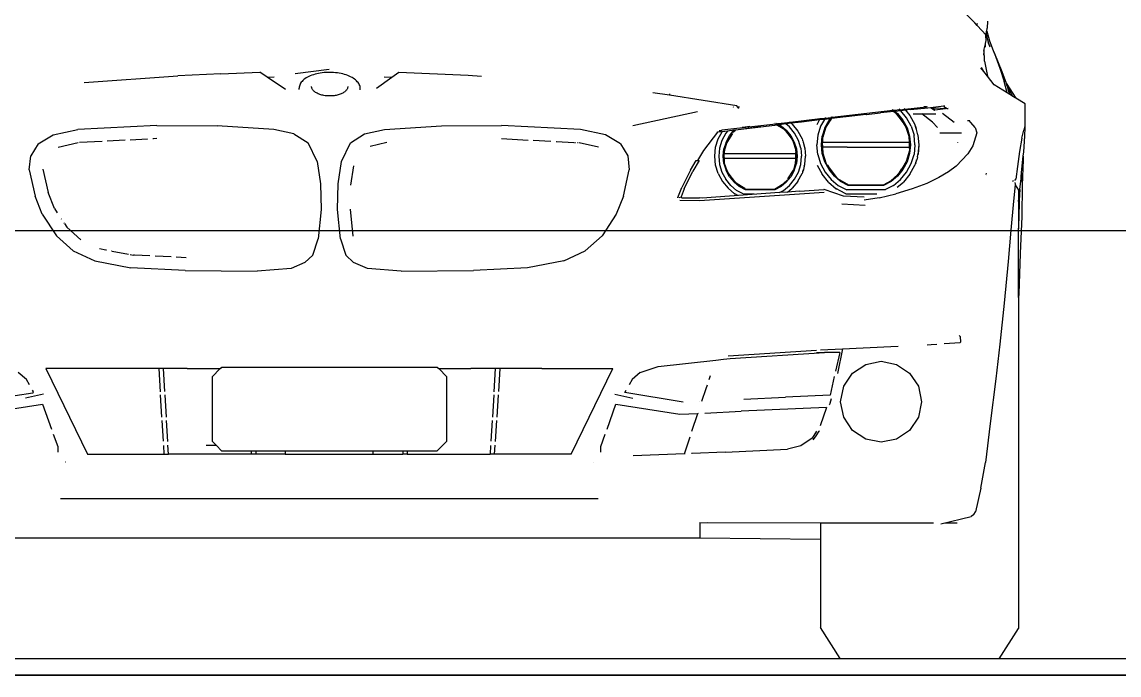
# Model space of a CAD drawing. Header units: inches. Extents: x 7263 to 14962, y 1317 to 2926.
# Drawn here: x 7436.615 to 7437.961, y 1506.573 to 1507.375 of the extents above; entities that cross this region are included whole.
import ezdxf

# ---------------------------------------------------------------- set-up
doc = ezdxf.new("R2010")
doc.units = ezdxf.units.IN
doc.header["$MEASUREMENT"] = 0
doc.layers.add('Layer6', color=6, linetype='Continuous')
doc.styles.get("Standard").update_dxf_attribs({"font": ''})
doc.styles.get('Standard').set_extended_font_data('Tw Cen MT Condensed')
doc.dimstyles.get("Standard").update_dxf_attribs({"dimtxt": 0.2, "dimasz": 0.18, "dimexe": 0.18, "dimexo": 0.0625, "dimgap": 0.09, "dimtad": 0, "dimzin": 0, "dimdsep": 46, "dimtxsty": 'Standard', "dimblk": 'ARCHTICK', "dimcen": 0.09, "dimclrd": 8, "dimclre": 8, "dimclrt": 2, "dimadec": 0, "dimazin": 0, "dimtfac": 1, "dimtofl": 0, "dimtmove": 0, "dimatfit": 3, "dimfxl": 1, "dimtolj": 1, "dimtzin": 0, "dimarcsym": 0})

# ---------------------------------------------------------------- blocks, each defined once
blk = doc.blocks.new('_ArchTick')
at = {"color": 0, "linetype": 'ByBlock', "const_width": 0.15}
blk.add_lwpolyline([(-0.5, -0.5), (0.5, 0.5)], dxfattribs=at)

msp = doc.modelspace()

# ---------------------------------------------------------------- linework, layer by layer
for p, q in [((7437.7556, 1507.4024), (7437.7839, 1507.3738)), ((7437.787, 1507.3704), (7437.7839, 1507.3738)), ((7437.7871, 1507.3727), (7437.787, 1507.3726)), ((7437.787, 1507.3704), (7437.787, 1507.3726)), ((7437.7875, 1507.3699), (7437.787, 1507.3704)), ((7437.7976, 1507.3591), (7437.7875, 1507.3699)), ((7437.7985, 1507.3629), (7437.7984, 1507.3633)), ((7437.7985, 1507.3627), (7437.7984, 1507.3632)), ((7437.7985, 1507.364), (7437.7986, 1507.3636)), ((7437.7985, 1507.3629), (7437.7986, 1507.3636)), ((7437.7986, 1507.3636), (7437.7991, 1507.3672)), ((7437.7986, 1507.3636), (7437.8022, 1507.3514)), ((7437.7998, 1507.3758), (7437.7991, 1507.3672)), ((7437.7972, 1507.3482), (7437.798, 1507.3521)), ((7437.7977, 1507.3576), (7437.7976, 1507.3591)), ((7437.7977, 1507.3576), (7437.7979, 1507.3584)), ((7437.798, 1507.3521), (7437.7977, 1507.3576)), ((7437.7979, 1507.3584), (7437.7981, 1507.3598)), ((7437.798, 1507.36), (7437.7981, 1507.3598)), ((7437.7981, 1507.3598), (7437.7985, 1507.3627)), ((7437.7981, 1507.3598), (7437.7986, 1507.3563)), ((7437.7992, 1507.36), (7437.7985, 1507.3629)), ((7437.7985, 1507.3627), (7437.7985, 1507.3629)), ((7437.7985, 1507.3623), (7437.7985, 1507.3627)), ((7437.7986, 1507.3563), (7437.801, 1507.3486)), ((7437.7986, 1507.3563), (7437.7988, 1507.3551)), ((7437.7997, 1507.3577), (7437.7996, 1507.3579)), ((7437.7996, 1507.3569), (7437.7997, 1507.3566)), ((7437.801, 1507.3486), (7437.8006, 1507.3497)), ((7437.8022, 1507.3514), (7437.8066, 1507.3398)), ((7437.7952, 1507.3391), (7437.7947, 1507.3339)), ((7437.7952, 1507.3391), (7437.7956, 1507.3412)), ((7437.7956, 1507.3412), (7437.7971, 1507.348)), ((7437.7958, 1507.3267), (7437.7956, 1507.3412)), ((7437.7971, 1507.348), (7437.7972, 1507.3482)), ((7437.7972, 1507.3438), (7437.7972, 1507.3482)), ((7437.801, 1507.3486), (7437.8024, 1507.3441)), ((7437.8018, 1507.3465), (7437.801, 1507.3486)), ((7437.8027, 1507.345), (7437.8018, 1507.3465)), ((7437.8066, 1507.3398), (7437.8173, 1507.314)), ((7437.8066, 1507.3398), (7437.808, 1507.3361)), ((7437.7958, 1507.3267), (7437.7995, 1507.3082)), ((7437.808, 1507.3361), (7437.8173, 1507.314)), ((7437.808, 1507.3361), (7437.8148, 1507.3181)), ((7436.8591, 1507.3113), (7436.8064, 1507.3085)), ((7436.8591, 1507.3113), (7436.9071, 1507.3133)), ((7436.9162, 1507.3071), (7436.9071, 1507.3133)), ((7436.9504, 1507.3117), (7436.9923, 1507.3167)), ((7436.9708, 1507.3093), (7436.969, 1507.3085)), ((7436.9728, 1507.31), (7436.9708, 1507.3093)), ((7436.9748, 1507.3106), (7436.9728, 1507.31)), ((7436.9769, 1507.3111), (7436.9748, 1507.3106)), ((7436.9791, 1507.3116), (7436.9769, 1507.3111)), ((7436.9813, 1507.312), (7436.9791, 1507.3116)), ((7436.9836, 1507.3123), (7436.9813, 1507.312)), ((7436.9859, 1507.3126), (7436.9836, 1507.3123)), ((7436.9882, 1507.3128), (7436.9859, 1507.3126)), ((7436.9905, 1507.3129), (7436.9882, 1507.3128)), ((7436.9929, 1507.3129), (7436.9905, 1507.3129)), ((7436.9953, 1507.3129), (7436.9929, 1507.3129)), ((7436.9976, 1507.3127), (7436.9953, 1507.3129)), ((7436.9999, 1507.3125), (7436.9976, 1507.3127)), ((7437.0022, 1507.3122), (7436.9999, 1507.3125)), ((7437.0045, 1507.3119), (7437.0022, 1507.3122)), ((7437.0067, 1507.3115), (7437.0045, 1507.3119)), ((7437.0088, 1507.311), (7437.0067, 1507.3115)), ((7437.0109, 1507.3104), (7437.0088, 1507.311)), ((7437.013, 1507.3098), (7437.0109, 1507.3104)), ((7437.0149, 1507.3091), (7437.013, 1507.3098)), ((7437.0689, 1507.3071), (7437.0775, 1507.3133)), ((7437.0775, 1507.3133), (7437.1626, 1507.3095)), ((7437.1626, 1507.3095), (7437.1792, 1507.3084)), ((7437.7949, 1507.3141), (7437.7915, 1507.3186)), ((7437.7949, 1507.3141), (7437.7924, 1507.319)), ((7437.7995, 1507.3082), (7437.7949, 1507.3141)), ((7437.8148, 1507.3181), (7437.8202, 1507.3018)), ((7437.8173, 1507.314), (7437.8224, 1507.2996)), ((7436.6915, 1507.3006), (7436.8064, 1507.3085)), ((7436.9162, 1507.3071), (7436.9249, 1507.3073)), ((7436.9386, 1507.292), (7436.9162, 1507.3071)), ((7436.9556, 1507.296), (7436.9554, 1507.2948)), ((7436.956, 1507.2972), (7436.9556, 1507.296)), ((7436.9565, 1507.2984), (7436.956, 1507.2972)), ((7436.9572, 1507.2996), (7436.9565, 1507.2984)), ((7436.958, 1507.3007), (7436.9572, 1507.2996)), ((7436.9589, 1507.3018), (7436.958, 1507.3007)), ((7436.96, 1507.3029), (7436.9589, 1507.3018)), ((7436.9612, 1507.304), (7436.96, 1507.3029)), ((7436.9625, 1507.305), (7436.9612, 1507.304)), ((7436.964, 1507.306), (7436.9625, 1507.305)), ((7436.9655, 1507.3069), (7436.964, 1507.306)), ((7436.9672, 1507.3077), (7436.9655, 1507.3069)), ((7436.969, 1507.3085), (7436.9672, 1507.3077)), ((7437.0168, 1507.3083), (7437.0149, 1507.3091)), ((7437.0185, 1507.3075), (7437.0168, 1507.3083)), ((7437.0202, 1507.3066), (7437.0185, 1507.3075)), ((7437.0217, 1507.3057), (7437.0202, 1507.3066)), ((7437.0232, 1507.3047), (7437.0217, 1507.3057)), ((7437.0245, 1507.3037), (7437.0232, 1507.3047)), ((7437.0257, 1507.3026), (7437.0245, 1507.3037)), ((7437.0267, 1507.3015), (7437.0257, 1507.3026)), ((7437.0277, 1507.3004), (7437.0267, 1507.3015)), ((7437.0284, 1507.2992), (7437.0277, 1507.3004)), ((7437.0291, 1507.298), (7437.0284, 1507.2992)), ((7437.0296, 1507.2968), (7437.0291, 1507.298)), ((7437.03, 1507.2956), (7437.0296, 1507.2968)), ((7437.0501, 1507.2936), (7437.0689, 1507.3071)), ((7437.0598, 1507.3073), (7437.0689, 1507.3071)), ((7437.8077, 1507.2975), (7437.7995, 1507.3082)), ((7437.8236, 1507.2877), (7437.8077, 1507.2975)), ((7437.8236, 1507.2877), (7437.8202, 1507.3018)), ((7437.8224, 1507.2996), (7437.8344, 1507.2811)), ((7437.8224, 1507.2996), (7437.823, 1507.2977)), ((7437.8308, 1507.2833), (7437.823, 1507.2977)), ((7437.823, 1507.2977), (7437.8237, 1507.2958)), ((7437.8237, 1507.2958), (7437.8252, 1507.29)), ((7436.9554, 1507.2948), (7436.9553, 1507.2935)), ((7436.9553, 1507.2917), (7436.9553, 1507.2935)), ((7436.9706, 1507.2949), (7436.9706, 1507.2956)), ((7436.9707, 1507.2942), (7436.9706, 1507.2949)), ((7436.971, 1507.2935), (7436.9707, 1507.2942)), ((7436.9713, 1507.2927), (7436.971, 1507.2935)), ((7436.9716, 1507.292), (7436.9713, 1507.2927)), ((7436.9721, 1507.2914), (7436.9716, 1507.292)), ((7436.9727, 1507.2907), (7436.9721, 1507.2914)), ((7436.9733, 1507.29), (7436.9727, 1507.2907)), ((7436.974, 1507.2894), (7436.9733, 1507.29)), ((7436.9748, 1507.2888), (7436.974, 1507.2894)), ((7436.9756, 1507.2882), (7436.9748, 1507.2888)), ((7436.9765, 1507.2877), (7436.9756, 1507.2882)), ((7436.9775, 1507.2872), (7436.9765, 1507.2877)), ((7436.9786, 1507.2867), (7436.9775, 1507.2872)), ((7436.9797, 1507.2862), (7436.9786, 1507.2867)), ((7436.9808, 1507.2858), (7436.9797, 1507.2862)), ((7436.982, 1507.2854), (7436.9808, 1507.2858)), ((7436.9833, 1507.2851), (7436.982, 1507.2854)), ((7436.9845, 1507.2848), (7436.9833, 1507.2851)), ((7436.9858, 1507.2845), (7436.9845, 1507.2848)), ((7436.9872, 1507.2843), (7436.9858, 1507.2845)), ((7436.9885, 1507.2842), (7436.9872, 1507.2843)), ((7436.9899, 1507.2841), (7436.9885, 1507.2842)), ((7436.9909, 1507.284), (7436.9899, 1507.2841)), ((7436.9945, 1507.284), (7436.9909, 1507.284)), ((7436.9955, 1507.284), (7436.9945, 1507.284)), ((7436.9969, 1507.2841), (7436.9955, 1507.284)), ((7436.9982, 1507.2843), (7436.9969, 1507.2841)), ((7436.9996, 1507.2845), (7436.9982, 1507.2843)), ((7437.0009, 1507.2847), (7436.9996, 1507.2845)), ((7437.0021, 1507.285), (7437.0009, 1507.2847)), ((7437.0034, 1507.2853), (7437.0021, 1507.285)), ((7437.0046, 1507.2857), (7437.0034, 1507.2853)), ((7437.0058, 1507.2861), (7437.0046, 1507.2857)), ((7437.0069, 1507.2865), (7437.0058, 1507.2861)), ((7437.0079, 1507.287), (7437.0069, 1507.2865)), ((7437.0089, 1507.2875), (7437.0079, 1507.287)), ((7437.0098, 1507.2881), (7437.0089, 1507.2875)), ((7437.0107, 1507.2886), (7437.0098, 1507.2881)), ((7437.0115, 1507.2892), (7437.0107, 1507.2886)), ((7437.0122, 1507.2899), (7437.0115, 1507.2892)), ((7437.0128, 1507.2905), (7437.0122, 1507.2899)), ((7437.0134, 1507.2912), (7437.0128, 1507.2905)), ((7437.0139, 1507.2918), (7437.0134, 1507.2912)), ((7437.0142, 1507.2925), (7437.0139, 1507.2918)), ((7437.0146, 1507.2933), (7437.0142, 1507.2925)), ((7437.0148, 1507.294), (7437.0146, 1507.2933)), ((7437.0149, 1507.2947), (7437.0148, 1507.294)), ((7437.015, 1507.2954), (7437.0149, 1507.2947)), ((7437.0302, 1507.2944), (7437.03, 1507.2956)), ((7437.0302, 1507.2932), (7437.0302, 1507.2944)), ((7437.0302, 1507.2913), (7437.0302, 1507.2932)), ((7437.4095, 1507.2848), (7437.3893, 1507.2879)), ((7437.4095, 1507.2866), (7437.4095, 1507.2848)), ((7437.4922, 1507.272), (7437.4095, 1507.2848)), ((7437.8263, 1507.2861), (7437.8236, 1507.2877)), ((7437.8252, 1507.29), (7437.827, 1507.2856)), ((7437.8252, 1507.29), (7437.826, 1507.2871)), ((7437.826, 1507.2871), (7437.8264, 1507.286)), ((7437.826, 1507.2871), (7437.8263, 1507.2861)), ((7437.8264, 1507.286), (7437.8263, 1507.2861)), ((7437.827, 1507.2856), (7437.8264, 1507.286)), ((7437.8308, 1507.2833), (7437.827, 1507.2856)), ((7437.8344, 1507.2811), (7437.8308, 1507.2833)), ((7437.4872, 1507.2698), (7437.4872, 1507.2698)), ((7437.4884, 1507.2703), (7437.4882, 1507.2703)), ((7437.4933, 1507.2703), (7437.4922, 1507.272)), ((7437.4956, 1507.2703), (7437.4933, 1507.2703)), ((7437.4945, 1507.2684), (7437.4933, 1507.2703)), ((7437.6981, 1507.2677), (7437.7246, 1507.2708)), ((7437.705, 1507.2672), (7437.7263, 1507.2695)), ((7437.7246, 1507.2708), (7437.7216, 1507.2705)), ((7437.7246, 1507.2708), (7437.7259, 1507.271)), ((7437.7263, 1507.2695), (7437.7295, 1507.2699)), ((7437.7295, 1507.2699), (7437.746, 1507.2719)), ((7437.7295, 1507.2699), (7437.7344, 1507.2665)), ((7437.735, 1507.2666), (7437.7313, 1507.2693)), ((7437.7313, 1507.2693), (7437.7338, 1507.2692)), ((7437.7338, 1507.2692), (7437.7331, 1507.2696)), ((7437.7338, 1507.2692), (7437.7502, 1507.2687)), ((7437.746, 1507.2719), (7437.7471, 1507.2721)), ((7437.7462, 1507.2712), (7437.7502, 1507.2687)), ((7437.8457, 1507.2741), (7437.8344, 1507.2811)), ((7437.846, 1507.2451), (7437.8457, 1507.2741)), ((7437.444, 1507.2645), (7437.3648, 1507.2472)), ((7437.5943, 1507.2557), (7437.5576, 1507.2515)), ((7437.5943, 1507.2557), (7437.5949, 1507.2567)), ((7437.6002, 1507.2564), (7437.5943, 1507.2557)), ((7437.6068, 1507.2561), (7437.5995, 1507.2552)), ((7437.6007, 1507.2573), (7437.6002, 1507.2564)), ((7437.6077, 1507.2573), (7437.6002, 1507.2564)), ((7437.6007, 1507.2574), (7437.6007, 1507.2573)), ((7437.6053, 1507.2542), (7437.6068, 1507.2561)), ((7437.6084, 1507.2563), (7437.6065, 1507.2535)), ((7437.6065, 1507.2535), (7437.6082, 1507.2563)), ((7437.6082, 1507.2563), (7437.6068, 1507.2561)), ((7437.6077, 1507.2573), (7437.6086, 1507.2583)), ((7437.609, 1507.2574), (7437.6077, 1507.2573)), ((7437.6084, 1507.2563), (7437.6082, 1507.2563)), ((7437.6258, 1507.2583), (7437.6084, 1507.2563)), ((7437.609, 1507.2574), (7437.6096, 1507.2584)), ((7437.6092, 1507.2574), (7437.609, 1507.2574)), ((7437.6834, 1507.266), (7437.6092, 1507.2574)), ((7437.6094, 1507.2578), (7437.6092, 1507.2574)), ((7437.6094, 1507.2578), (7437.61, 1507.2585)), ((7437.6264, 1507.2584), (7437.6258, 1507.2583)), ((7437.6506, 1507.2612), (7437.6264, 1507.2584)), ((7437.6506, 1507.2612), (7437.651, 1507.2612)), ((7437.651, 1507.2612), (7437.6681, 1507.2631)), ((7437.6681, 1507.2631), (7437.6682, 1507.2631)), ((7437.6847, 1507.265), (7437.6682, 1507.2631)), ((7437.6822, 1507.2669), (7437.6821, 1507.2669)), ((7437.6823, 1507.2669), (7437.6824, 1507.2669)), ((7437.6828, 1507.2665), (7437.6823, 1507.2668)), ((7437.6828, 1507.2665), (7437.6824, 1507.2669)), ((7437.6826, 1507.2669), (7437.6826, 1507.267)), ((7437.6839, 1507.2661), (7437.6827, 1507.2669)), ((7437.6836, 1507.2661), (7437.6828, 1507.2665)), ((7437.6834, 1507.266), (7437.6828, 1507.2665)), ((7437.6834, 1507.266), (7437.6836, 1507.2661)), ((7437.6836, 1507.2661), (7437.6839, 1507.2661)), ((7437.6837, 1507.2671), (7437.6837, 1507.2671)), ((7437.6838, 1507.267), (7437.6847, 1507.2662)), ((7437.6839, 1507.2661), (7437.6847, 1507.2662)), ((7437.6923, 1507.2671), (7437.6847, 1507.2662)), ((7437.6847, 1507.265), (7437.6867, 1507.2633)), ((7437.6853, 1507.265), (7437.6847, 1507.265)), ((7437.686, 1507.2651), (7437.6853, 1507.265)), ((7437.6853, 1507.265), (7437.6867, 1507.2633)), ((7437.686, 1507.2651), (7437.6861, 1507.2651)), ((7437.686, 1507.2651), (7437.6891, 1507.2625)), ((7437.6935, 1507.2659), (7437.6861, 1507.2651)), ((7437.6867, 1507.2633), (7437.6961, 1507.251)), ((7437.6891, 1507.2625), (7437.6957, 1507.2542)), ((7437.6923, 1507.2671), (7437.6912, 1507.268)), ((7437.6923, 1507.2671), (7437.6981, 1507.2677)), ((7437.6991, 1507.2665), (7437.6935, 1507.2659)), ((7437.7003, 1507.2573), (7437.6935, 1507.2659)), ((7437.6973, 1507.2687), (7437.6981, 1507.2677)), ((7437.705, 1507.2672), (7437.6991, 1507.2665)), ((7437.6991, 1507.2665), (7437.7043, 1507.26)), ((7437.706, 1507.247), (7437.7003, 1507.2573)), ((7437.7044, 1507.2599), (7437.7043, 1507.26)), ((7437.7044, 1507.2599), (7437.7105, 1507.2488)), ((7437.7083, 1507.2619), (7437.719, 1507.2619)), ((7437.732, 1507.2517), (7437.719, 1507.2619)), ((7437.719, 1507.2619), (7437.7361, 1507.2619)), ((7437.735, 1507.2666), (7437.7344, 1507.2665)), ((7437.7344, 1507.2665), (7437.7349, 1507.2661)), ((7437.7352, 1507.2664), (7437.735, 1507.2666)), ((7437.7512, 1507.2686), (7437.7352, 1507.2664)), ((7437.7384, 1507.2666), (7437.7383, 1507.2666)), ((7437.7445, 1507.263), (7437.7589, 1507.2517)), ((7437.7502, 1507.2687), (7437.7512, 1507.2686)), ((7436.6536, 1507.2362), (7436.684, 1507.2429)), ((7436.781, 1507.2479), (7436.684, 1507.2429)), ((7436.781, 1507.2479), (7436.8546, 1507.2474)), ((7436.9244, 1507.2428), (7436.8546, 1507.2474)), ((7436.9489, 1507.2374), (7436.9244, 1507.2428)), ((7437.0357, 1507.2374), (7437.0602, 1507.2428)), ((7437.0602, 1507.2428), (7437.13, 1507.2474)), ((7437.13, 1507.2474), (7437.2036, 1507.2479)), ((7437.3006, 1507.2429), (7437.2036, 1507.2479)), ((7437.331, 1507.2362), (7437.3006, 1507.2429)), ((7437.5401, 1507.2494), (7437.4737, 1507.2418)), ((7437.4902, 1507.2421), (7437.4886, 1507.2419)), ((7437.4888, 1507.2406), (7437.4905, 1507.2421)), ((7437.4894, 1507.2414), (7437.4902, 1507.2421)), ((7437.4905, 1507.2421), (7437.4902, 1507.2421)), ((7437.5419, 1507.2483), (7437.4905, 1507.2421)), ((7437.521, 1507.2459), (7437.4905, 1507.2421)), ((7437.4997, 1507.2457), (7437.5083, 1507.2467)), ((7437.4997, 1507.2457), (7437.4997, 1507.2461)), ((7437.539, 1507.25), (7437.5387, 1507.2502)), ((7437.5398, 1507.2496), (7437.5401, 1507.2494)), ((7437.5401, 1507.2494), (7437.542, 1507.2497)), ((7437.5405, 1507.2504), (7437.5408, 1507.2502)), ((7437.5416, 1507.2498), (7437.542, 1507.2497)), ((7437.542, 1507.2484), (7437.5419, 1507.2483)), ((7437.5419, 1507.2483), (7437.549, 1507.2439)), ((7437.5511, 1507.2507), (7437.542, 1507.2497)), ((7437.544, 1507.2486), (7437.542, 1507.2484)), ((7437.5475, 1507.2452), (7437.542, 1507.2484)), ((7437.5524, 1507.2496), (7437.544, 1507.2486)), ((7437.544, 1507.2486), (7437.5465, 1507.2473)), ((7437.5465, 1507.2473), (7437.5527, 1507.2421)), ((7437.5494, 1507.2441), (7437.5475, 1507.2452)), ((7437.5475, 1507.2452), (7437.549, 1507.2439)), ((7437.549, 1507.2439), (7437.5518, 1507.241)), ((7437.549, 1507.2439), (7437.5506, 1507.2426)), ((7437.5494, 1507.2441), (7437.5506, 1507.2426)), ((7437.5504, 1507.2513), (7437.5501, 1507.2515)), ((7437.5506, 1507.2426), (7437.5518, 1507.241)), ((7437.5511, 1507.2507), (7437.5508, 1507.251)), ((7437.5576, 1507.2515), (7437.5511, 1507.2507)), ((7437.5589, 1507.2504), (7437.5524, 1507.2496)), ((7437.5567, 1507.246), (7437.5524, 1507.2496)), ((7437.5527, 1507.2421), (7437.5582, 1507.2352)), ((7437.5566, 1507.2523), (7437.5569, 1507.252)), ((7437.5628, 1507.2383), (7437.5567, 1507.246)), ((7437.5576, 1507.2515), (7437.5572, 1507.2517)), ((7437.5715, 1507.2519), (7437.5589, 1507.2504)), ((7437.5589, 1507.2504), (7437.56, 1507.2494)), ((7437.56, 1507.2494), (7437.5668, 1507.2409)), ((7437.5937, 1507.2545), (7437.5715, 1507.2519)), ((7437.5905, 1507.2488), (7437.5937, 1507.2545)), ((7437.5949, 1507.247), (7437.5915, 1507.2358)), ((7437.5995, 1507.2552), (7437.5937, 1507.2545)), ((7437.5995, 1507.2552), (7437.5949, 1507.247)), ((7437.6001, 1507.2448), (7437.597, 1507.2347)), ((7437.601, 1507.2445), (7437.5978, 1507.2333)), ((7437.6001, 1507.2448), (7437.6053, 1507.2542)), ((7437.601, 1507.2445), (7437.6065, 1507.2535)), ((7437.6957, 1507.2542), (7437.7009, 1507.2448)), ((7437.6961, 1507.251), (7437.6974, 1507.2491)), ((7437.6961, 1507.251), (7437.6969, 1507.25)), ((7437.6969, 1507.25), (7437.6974, 1507.2491)), ((7437.6969, 1507.25), (7437.6987, 1507.2477)), ((7437.6974, 1507.2491), (7437.6994, 1507.2455)), ((7437.6987, 1507.2477), (7437.6994, 1507.2455)), ((7437.6994, 1507.2455), (7437.7031, 1507.2345)), ((7437.7009, 1507.2448), (7437.704, 1507.2347)), ((7437.706, 1507.247), (7437.7095, 1507.2358)), ((7437.7107, 1507.2481), (7437.7105, 1507.2488)), ((7437.7113, 1507.2471), (7437.7107, 1507.2481)), ((7437.7119, 1507.2447), (7437.7107, 1507.2481)), ((7437.7113, 1507.2471), (7437.7113, 1507.247)), ((7437.7113, 1507.247), (7437.7113, 1507.247)), ((7437.7113, 1507.247), (7437.7119, 1507.2447)), ((7437.7119, 1507.2446), (7437.7119, 1507.2447)), ((7437.7119, 1507.2446), (7437.712, 1507.2445)), ((7437.7125, 1507.2431), (7437.712, 1507.2445)), ((7437.712, 1507.2445), (7437.712, 1507.2445)), ((7437.7125, 1507.243), (7437.7125, 1507.2431)), ((7437.7142, 1507.2363), (7437.7125, 1507.243)), ((7437.7382, 1507.2452), (7437.732, 1507.2517)), ((7437.7749, 1507.2539), (7437.7753, 1507.2539)), ((7437.7756, 1507.2539), (7437.777, 1507.2539)), ((7437.7791, 1507.2514), (7437.777, 1507.2539)), ((7437.7778, 1507.2533), (7437.7776, 1507.2533)), ((7437.7793, 1507.2514), (7437.7791, 1507.2514)), ((7437.7845, 1507.2451), (7437.7791, 1507.2514)), ((7437.7845, 1507.2451), (7437.7866, 1507.2388)), ((7437.8419, 1507.232), (7437.844, 1507.2421)), ((7437.8453, 1507.2465), (7437.844, 1507.2421)), ((7437.8455, 1507.2345), (7437.846, 1507.2451)), ((7436.6351, 1507.2253), (7436.6536, 1507.2362)), ((7436.742, 1507.2296), (7436.7197, 1507.2284)), ((7436.7693, 1507.231), (7436.7479, 1507.2299)), ((7436.7699, 1507.231), (7436.7697, 1507.231)), ((7436.7761, 1507.2313), (7436.7757, 1507.2313)), ((7436.781, 1507.2316), (7436.7766, 1507.2314)), ((7436.9489, 1507.2374), (7436.9663, 1507.2265)), ((7437.0183, 1507.2265), (7437.0357, 1507.2374)), ((7437.2036, 1507.2316), (7437.2361, 1507.2299)), ((7437.2422, 1507.2296), (7437.2641, 1507.2285)), ((7437.3495, 1507.2253), (7437.331, 1507.2362)), ((7437.4683, 1507.2394), (7437.4511, 1507.2172)), ((7437.4661, 1507.221), (7437.4693, 1507.2314)), ((7437.4683, 1507.2394), (7437.4676, 1507.2393)), ((7437.4741, 1507.2401), (7437.4683, 1507.2394)), ((7437.4693, 1507.2314), (7437.4741, 1507.2401)), ((7437.4706, 1507.2414), (7437.4704, 1507.2414)), ((7437.4706, 1507.2414), (7437.4734, 1507.2417)), ((7437.4737, 1507.2295), (7437.4708, 1507.2201)), ((7437.4734, 1507.2417), (7437.4737, 1507.2418)), ((7437.4786, 1507.2383), (7437.4737, 1507.2295)), ((7437.4807, 1507.2409), (7437.4741, 1507.2401)), ((7437.4807, 1507.2409), (7437.4786, 1507.2383)), ((7437.4789, 1507.2274), (7437.4832, 1507.2352)), ((7437.4867, 1507.238), (7437.4798, 1507.227)), ((7437.4886, 1507.2419), (7437.4807, 1507.2409)), ((7437.4832, 1507.2352), (7437.4886, 1507.2419)), ((7437.4868, 1507.238), (7437.4867, 1507.238)), ((7437.4874, 1507.2394), (7437.4888, 1507.2406)), ((7437.4888, 1507.2406), (7437.4894, 1507.2414)), ((7437.5518, 1507.241), (7437.5586, 1507.2322)), ((7437.5582, 1507.2352), (7437.5625, 1507.2274)), ((7437.5586, 1507.2322), (7437.5595, 1507.2308)), ((7437.5586, 1507.2322), (7437.5591, 1507.2315)), ((7437.5591, 1507.2315), (7437.5595, 1507.2308)), ((7437.5591, 1507.2315), (7437.5606, 1507.2296)), ((7437.5595, 1507.2308), (7437.5612, 1507.2278)), ((7437.5606, 1507.2296), (7437.5612, 1507.2278)), ((7437.5677, 1507.2295), (7437.5628, 1507.2383)), ((7437.5668, 1507.2409), (7437.5721, 1507.2314)), ((7437.5707, 1507.2201), (7437.5677, 1507.2295)), ((7437.5721, 1507.2314), (7437.5721, 1507.2313)), ((7437.5721, 1507.2313), (7437.5722, 1507.2312)), ((7437.5722, 1507.2312), (7437.5728, 1507.2298)), ((7437.5728, 1507.2297), (7437.5728, 1507.2298)), ((7437.5728, 1507.2298), (7437.5728, 1507.2298)), ((7437.573, 1507.2295), (7437.5728, 1507.2297)), ((7437.5728, 1507.2297), (7437.5732, 1507.2288)), ((7437.573, 1507.2294), (7437.573, 1507.2295)), ((7437.573, 1507.2294), (7437.573, 1507.2294)), ((7437.5732, 1507.2288), (7437.573, 1507.2294)), ((7437.5732, 1507.2288), (7437.5737, 1507.2272)), ((7437.5915, 1507.2358), (7437.5904, 1507.224)), ((7437.596, 1507.224), (7437.597, 1507.2347)), ((7437.5971, 1507.2309), (7437.5969, 1507.224)), ((7437.5971, 1507.2309), (7437.5978, 1507.2333)), ((7437.5973, 1507.2274), (7437.5971, 1507.2309)), ((7437.5973, 1507.2274), (7437.5978, 1507.2333)), ((7437.7031, 1507.2345), (7437.7035, 1507.2268)), ((7437.704, 1507.2347), (7437.705, 1507.224)), ((7437.7106, 1507.224), (7437.7095, 1507.2358)), ((7437.7143, 1507.2361), (7437.7142, 1507.2363)), ((7437.7143, 1507.2361), (7437.7143, 1507.2359)), ((7437.7143, 1507.2359), (7437.7154, 1507.224)), ((7437.7679, 1507.2384), (7437.741, 1507.2384)), ((7437.7866, 1507.2388), (7437.7818, 1507.2229)), ((7437.8419, 1507.232), (7437.839, 1507.2158)), ((7437.844, 1507.2153), (7437.8455, 1507.2345)), ((7436.6351, 1507.2253), (7436.6263, 1507.2103)), ((7436.6845, 1507.2264), (7436.6596, 1507.2209)), ((7436.7137, 1507.2281), (7436.6859, 1507.2267)), ((7436.9775, 1507.2036), (7436.9663, 1507.2265)), ((7437.0071, 1507.2036), (7437.0183, 1507.2265)), ((7437.0629, 1507.2268), (7437.0424, 1507.2221)), ((7437.2705, 1507.2281), (7437.271, 1507.2281)), ((7437.2711, 1507.2281), (7437.2923, 1507.227)), ((7437.2932, 1507.227), (7437.2942, 1507.2269)), ((7437.2967, 1507.2268), (7437.2977, 1507.2267)), ((7437.2987, 1507.2267), (7437.3223, 1507.2215)), ((7437.3495, 1507.2253), (7437.3583, 1507.2103)), ((7437.4511, 1507.2172), (7437.444, 1507.2049)), ((7437.4651, 1507.2101), (7437.4661, 1507.221)), ((7437.4708, 1507.2201), (7437.4699, 1507.2101)), ((7437.4754, 1507.2101), (7437.4763, 1507.219)), ((7437.4789, 1507.2274), (7437.4763, 1507.219)), ((7437.4766, 1507.2159), (7437.4764, 1507.2102)), ((7437.4766, 1507.2159), (7437.4771, 1507.2178)), ((7437.4767, 1507.213), (7437.4766, 1507.2159)), ((7437.4771, 1507.2178), (7437.4768, 1507.2144)), ((7437.4798, 1507.227), (7437.4771, 1507.2178)), ((7437.5612, 1507.2278), (7437.5642, 1507.2188)), ((7437.5625, 1507.2274), (7437.5652, 1507.219)), ((7437.5642, 1507.2188), (7437.5646, 1507.2144)), ((7437.5642, 1507.2188), (7437.5645, 1507.2128)), ((7437.5652, 1507.219), (7437.566, 1507.2101)), ((7437.5707, 1507.2201), (7437.5716, 1507.2101)), ((7437.5737, 1507.2272), (7437.5752, 1507.2211)), ((7437.5752, 1507.2211), (7437.5755, 1507.2202)), ((7437.5754, 1507.2201), (7437.5755, 1507.2202)), ((7437.5754, 1507.2201), (7437.5754, 1507.2201)), ((7437.5754, 1507.2201), (7437.5763, 1507.2101)), ((7437.5915, 1507.2121), (7437.5904, 1507.224)), ((7437.597, 1507.2132), (7437.596, 1507.224)), ((7437.5969, 1507.224), (7437.5971, 1507.2251)), ((7437.597, 1507.223), (7437.5969, 1507.224)), ((7437.5973, 1507.2268), (7437.5973, 1507.2274)), ((7437.5975, 1507.2212), (7437.5973, 1507.2268)), ((7437.7035, 1507.2268), (7437.5973, 1507.2268)), ((7437.5979, 1507.2134), (7437.5975, 1507.2212)), ((7437.6273, 1507.2212), (7437.5975, 1507.2212)), ((7437.6274, 1507.2212), (7437.6273, 1507.2212)), ((7437.6274, 1507.2212), (7437.7037, 1507.2212)), ((7437.7039, 1507.217), (7437.7, 1507.2035)), ((7437.7035, 1507.2268), (7437.7037, 1507.2212)), ((7437.7037, 1507.2212), (7437.7039, 1507.217)), ((7437.705, 1507.224), (7437.704, 1507.2132)), ((7437.7106, 1507.224), (7437.7095, 1507.2121)), ((7437.7154, 1507.2238), (7437.7143, 1507.2121)), ((7437.7154, 1507.2238), (7437.7144, 1507.2121)), ((7437.7154, 1507.224), (7437.7154, 1507.2238)), ((7437.7629, 1507.2273), (7437.7628, 1507.2269)), ((7437.7818, 1507.2229), (7437.7755, 1507.2131)), ((7437.839, 1507.2158), (7437.8363, 1507.1976)), ((7437.8435, 1507.2099), (7437.844, 1507.2153)), ((7436.6244, 1507.1933), (7436.6263, 1507.2103)), ((7436.9775, 1507.2036), (7436.9815, 1507.1761)), ((7437.003, 1507.1761), (7437.0071, 1507.2036)), ((7437.3583, 1507.2103), (7437.3602, 1507.1933)), ((7437.4355, 1507.1931), (7437.4422, 1507.2049)), ((7437.4459, 1507.2049), (7437.4383, 1507.1915)), ((7437.4422, 1507.2049), (7437.444, 1507.2049)), ((7437.444, 1507.2049), (7437.4459, 1507.2049)), ((7437.4661, 1507.1991), (7437.4651, 1507.2101)), ((7437.4699, 1507.2101), (7437.4708, 1507.2)), ((7437.4763, 1507.2011), (7437.4754, 1507.2101)), ((7437.4764, 1507.2102), (7437.4764, 1507.2101)), ((7437.4764, 1507.21), (7437.4764, 1507.2101)), ((7437.4768, 1507.2144), (7437.4767, 1507.213)), ((7437.4767, 1507.2128), (7437.4767, 1507.213)), ((7437.4768, 1507.2128), (7437.4767, 1507.2128)), ((7437.4768, 1507.2101), (7437.4767, 1507.2128)), ((7437.4768, 1507.2128), (7437.4768, 1507.2144)), ((7437.4768, 1507.2101), (7437.4768, 1507.2128)), ((7437.4769, 1507.2073), (7437.4768, 1507.2101)), ((7437.5016, 1507.2073), (7437.4769, 1507.2073)), ((7437.4772, 1507.2013), (7437.4769, 1507.2073)), ((7437.5645, 1507.2128), (7437.477, 1507.2128)), ((7437.5016, 1507.2073), (7437.5016, 1507.2073)), ((7437.5398, 1507.2073), (7437.5016, 1507.2073)), ((7437.5398, 1507.2073), (7437.5398, 1507.2073)), ((7437.5646, 1507.2073), (7437.5398, 1507.2073)), ((7437.5643, 1507.2023), (7437.5616, 1507.1931)), ((7437.5643, 1507.2023), (7437.5646, 1507.2057)), ((7437.5649, 1507.2042), (7437.5643, 1507.2023)), ((7437.5645, 1507.2128), (7437.5646, 1507.2128)), ((7437.5645, 1507.2128), (7437.5646, 1507.21)), ((7437.5646, 1507.2144), (7437.5647, 1507.2128)), ((7437.5646, 1507.2128), (7437.5646, 1507.2144)), ((7437.5646, 1507.21), (7437.5646, 1507.2128)), ((7437.5647, 1507.2128), (7437.5646, 1507.2128)), ((7437.5646, 1507.2073), (7437.5646, 1507.21)), ((7437.5646, 1507.21), (7437.5647, 1507.2073)), ((7437.5646, 1507.2057), (7437.5646, 1507.2073)), ((7437.5647, 1507.2073), (7437.5646, 1507.2073)), ((7437.5647, 1507.2071), (7437.5646, 1507.2057)), ((7437.5647, 1507.2128), (7437.565, 1507.2102)), ((7437.5647, 1507.2073), (7437.5647, 1507.2111)), ((7437.565, 1507.2099), (7437.5647, 1507.2073)), ((7437.5647, 1507.2073), (7437.5647, 1507.2073)), ((7437.5647, 1507.2073), (7437.5647, 1507.2071)), ((7437.5647, 1507.2071), (7437.5649, 1507.2042)), ((7437.566, 1507.2101), (7437.5652, 1507.2011)), ((7437.5707, 1507.2), (7437.5716, 1507.2101)), ((7437.5755, 1507.2), (7437.5763, 1507.2099)), ((7437.5763, 1507.2099), (7437.5763, 1507.2101)), ((7437.5915, 1507.2121), (7437.5949, 1507.201)), ((7437.6001, 1507.2031), (7437.597, 1507.2132)), ((7437.6023, 1507.2003), (7437.5979, 1507.2134)), ((7437.6053, 1507.1937), (7437.6001, 1507.2031)), ((7437.7, 1507.2035), (7437.6944, 1507.1944)), ((7437.7009, 1507.2031), (7437.6957, 1507.1937)), ((7437.704, 1507.2132), (7437.7009, 1507.2031)), ((7437.706, 1507.201), (7437.7095, 1507.2121)), ((7437.7115, 1507.2019), (7437.7108, 1507.2)), ((7437.7113, 1507.201), (7437.7115, 1507.2019)), ((7437.7115, 1507.2019), (7437.7118, 1507.2026)), ((7437.7126, 1507.205), (7437.7118, 1507.2026)), ((7437.7125, 1507.205), (7437.7123, 1507.2045)), ((7437.7127, 1507.2056), (7437.7125, 1507.205)), ((7437.7125, 1507.205), (7437.7126, 1507.205)), ((7437.7125, 1507.205), (7437.7125, 1507.205)), ((7437.7126, 1507.205), (7437.7127, 1507.2056)), ((7437.7128, 1507.2058), (7437.7127, 1507.2056)), ((7437.7137, 1507.2094), (7437.7128, 1507.2058)), ((7437.7137, 1507.2094), (7437.7143, 1507.2117)), ((7437.7144, 1507.2121), (7437.7143, 1507.2121)), ((7437.7143, 1507.212), (7437.7144, 1507.2121)), ((7437.7143, 1507.2121), (7437.7143, 1507.212)), ((7437.7143, 1507.212), (7437.7143, 1507.212)), ((7437.7143, 1507.2119), (7437.7143, 1507.212)), ((7437.7143, 1507.2117), (7437.7143, 1507.2119)), ((7437.7755, 1507.2131), (7437.7611, 1507.1979)), ((7437.8415, 1507.1899), (7437.8435, 1507.2099)), ((7437.8434, 1507.2057), (7437.8421, 1507.1744)), ((7437.8435, 1507.2099), (7437.8434, 1507.2057)), ((7436.6244, 1507.1933), (7436.6316, 1507.161)), ((7436.6411, 1507.1942), (7436.6475, 1507.1655)), ((7437.0187, 1507.1744), (7437.0224, 1507.1981)), ((7437.353, 1507.161), (7437.3602, 1507.1933)), ((7437.4355, 1507.1931), (7437.4248, 1507.1715)), ((7437.4275, 1507.17), (7437.4383, 1507.1915)), ((7437.4693, 1507.1888), (7437.4661, 1507.1991)), ((7437.4693, 1507.1888), (7437.4746, 1507.1792)), ((7437.4708, 1507.2), (7437.4737, 1507.1906)), ((7437.4737, 1507.1906), (7437.4786, 1507.1819)), ((7437.4763, 1507.2011), (7437.4789, 1507.1927)), ((7437.4803, 1507.1923), (7437.4772, 1507.2013)), ((7437.4832, 1507.1849), (7437.4789, 1507.1927)), ((7437.482, 1507.1893), (7437.4803, 1507.1923)), ((7437.4808, 1507.1906), (7437.4803, 1507.1923)), ((7437.4823, 1507.1887), (7437.4808, 1507.1906)), ((7437.4823, 1507.1887), (7437.482, 1507.1893)), ((7437.4829, 1507.188), (7437.482, 1507.1893)), ((7437.4829, 1507.188), (7437.4823, 1507.1887)), ((7437.5547, 1507.1821), (7437.5616, 1507.1931)), ((7437.5625, 1507.1927), (7437.5582, 1507.1849)), ((7437.5625, 1507.1927), (7437.5652, 1507.2011)), ((7437.5628, 1507.1819), (7437.5677, 1507.1906)), ((7437.5669, 1507.1793), (7437.5721, 1507.1887)), ((7437.5677, 1507.1906), (7437.5707, 1507.2)), ((7437.5729, 1507.1905), (7437.5721, 1507.1887)), ((7437.5729, 1507.1905), (7437.573, 1507.1906)), ((7437.573, 1507.1908), (7437.5731, 1507.191)), ((7437.573, 1507.1908), (7437.573, 1507.1907)), ((7437.573, 1507.1908), (7437.573, 1507.1908)), ((7437.573, 1507.1908), (7437.573, 1507.1908)), ((7437.573, 1507.1908), (7437.573, 1507.1908)), ((7437.573, 1507.1907), (7437.573, 1507.1906)), ((7437.5731, 1507.191), (7437.5732, 1507.1915)), ((7437.5734, 1507.192), (7437.5732, 1507.1915)), ((7437.5732, 1507.1915), (7437.5734, 1507.192)), ((7437.5732, 1507.1915), (7437.5732, 1507.1915)), ((7437.5734, 1507.192), (7437.5736, 1507.1929)), ((7437.5734, 1507.192), (7437.5736, 1507.1925)), ((7437.5736, 1507.1925), (7437.5734, 1507.192)), ((7437.5737, 1507.1934), (7437.5736, 1507.1929)), ((7437.5737, 1507.193), (7437.5736, 1507.1929)), ((7437.5736, 1507.1925), (7437.5737, 1507.193)), ((7437.5736, 1507.1925), (7437.5738, 1507.1928)), ((7437.5737, 1507.193), (7437.574, 1507.1938)), ((7437.574, 1507.1938), (7437.5738, 1507.1928)), ((7437.5749, 1507.1978), (7437.574, 1507.1938)), ((7437.5749, 1507.1978), (7437.5754, 1507.1997)), ((7437.5754, 1507.1998), (7437.5755, 1507.1999)), ((7437.5754, 1507.1997), (7437.5754, 1507.1998)), ((7437.5755, 1507.2), (7437.5755, 1507.1999)), ((7437.5755, 1507.2), (7437.5755, 1507.2)), ((7437.5755, 1507.1999), (7437.5755, 1507.2)), ((7437.5755, 1507.2), (7437.5755, 1507.2)), ((7437.5905, 1507.1991), (7437.5967, 1507.188)), ((7437.5949, 1507.201), (7437.6007, 1507.1906)), ((7437.6007, 1507.1906), (7437.608, 1507.1815)), ((7437.6041, 1507.198), (7437.6023, 1507.2003)), ((7437.6041, 1507.198), (7437.6036, 1507.1989)), ((7437.6048, 1507.197), (7437.6036, 1507.1989)), ((7437.6048, 1507.197), (7437.6041, 1507.198)), ((7437.6158, 1507.1828), (7437.6048, 1507.197)), ((7437.6119, 1507.1854), (7437.6053, 1507.1937)), ((7437.6957, 1507.1937), (7437.6891, 1507.1854)), ((7437.6916, 1507.1902), (7437.6891, 1507.187)), ((7437.6909, 1507.1886), (7437.6891, 1507.187)), ((7437.6927, 1507.1915), (7437.6909, 1507.1886)), ((7437.6916, 1507.1902), (7437.6944, 1507.1944)), ((7437.6916, 1507.1902), (7437.6927, 1507.1915)), ((7437.6944, 1507.1944), (7437.6927, 1507.1915)), ((7437.693, 1507.1815), (7437.7003, 1507.1906)), ((7437.7003, 1507.1906), (7437.706, 1507.201)), ((7437.7043, 1507.188), (7437.7044, 1507.1881)), ((7437.7044, 1507.1881), (7437.7104, 1507.199)), ((7437.7104, 1507.199), (7437.7105, 1507.1991)), ((7437.7106, 1507.1996), (7437.7105, 1507.1991)), ((7437.7108, 1507.2), (7437.7106, 1507.1996)), ((7437.7113, 1507.2009), (7437.7108, 1507.2)), ((7437.7113, 1507.2009), (7437.7113, 1507.201)), ((7437.7113, 1507.2009), (7437.7113, 1507.2009)), ((7437.7518, 1507.1909), (7437.7398, 1507.1838)), ((7437.7611, 1507.1979), (7437.7518, 1507.1909)), ((7437.7981, 1507.1874), (7437.7983, 1507.1893)), ((7437.8363, 1507.1976), (7437.8342, 1507.1819)), ((7437.841, 1507.1846), (7437.8415, 1507.1899)), ((7437.8413, 1507.1796), (7437.8415, 1507.1899)), ((7436.9815, 1507.1761), (7436.9823, 1507.1446)), ((7437.0023, 1507.1446), (7437.003, 1507.1761)), ((7437.4746, 1507.1792), (7437.4814, 1507.1707)), ((7437.4848, 1507.1741), (7437.4786, 1507.1819)), ((7437.4896, 1507.1791), (7437.4829, 1507.188)), ((7437.4832, 1507.1849), (7437.4887, 1507.1781)), ((7437.4949, 1507.1728), (7437.4887, 1507.1781)), ((7437.4924, 1507.1762), (7437.4896, 1507.1791)), ((7437.4908, 1507.1775), (7437.4896, 1507.1791)), ((7437.4924, 1507.1762), (7437.4908, 1507.1775)), ((7437.492, 1507.176), (7437.4908, 1507.1775)), ((7437.492, 1507.176), (7437.4939, 1507.1749)), ((7437.4924, 1507.1762), (7437.4939, 1507.1749)), ((7437.5018, 1507.1704), (7437.4924, 1507.1762)), ((7437.4939, 1507.1749), (7437.5018, 1507.1704)), ((7437.539, 1507.17), (7437.548, 1507.1756)), ((7437.554, 1507.1807), (7437.546, 1507.1737)), ((7437.5527, 1507.1781), (7437.5465, 1507.1728)), ((7437.5527, 1507.1781), (7437.5582, 1507.1849)), ((7437.5567, 1507.1741), (7437.5628, 1507.1819)), ((7437.5669, 1507.1792), (7437.56, 1507.1707)), ((7437.5669, 1507.1792), (7437.5669, 1507.1793)), ((7437.6046, 1507.1781), (7437.5967, 1507.188)), ((7437.6046, 1507.1781), (7437.614, 1507.1702)), ((7437.608, 1507.1815), (7437.6165, 1507.1743)), ((7437.6195, 1507.179), (7437.6119, 1507.1854)), ((7437.6158, 1507.1828), (7437.6291, 1507.1751)), ((7437.6288, 1507.1742), (7437.6195, 1507.179)), ((7437.6291, 1507.1751), (7437.6719, 1507.1751)), ((7437.6719, 1507.1751), (7437.681, 1507.1799)), ((7437.6815, 1507.179), (7437.6722, 1507.1742)), ((7437.6891, 1507.187), (7437.681, 1507.1799)), ((7437.6891, 1507.1854), (7437.6815, 1507.179)), ((7437.6845, 1507.1743), (7437.693, 1507.1815)), ((7437.689, 1507.1719), (7437.6964, 1507.1781)), ((7437.7043, 1507.188), (7437.6964, 1507.1781)), ((7437.7251, 1507.1767), (7437.7071, 1507.1699)), ((7437.7398, 1507.1838), (7437.7251, 1507.1767)), ((7437.7981, 1507.1867), (7437.7981, 1507.1868)), ((7437.8302, 1507.1801), (7437.831, 1507.1789)), ((7437.8335, 1507.1749), (7437.8314, 1507.1548)), ((7437.833, 1507.1777), (7437.8337, 1507.1759)), ((7437.8331, 1507.1801), (7437.8342, 1507.1819)), ((7437.8337, 1507.1759), (7437.8335, 1507.1749)), ((7437.8335, 1507.1749), (7437.8378, 1507.1683)), ((7437.8394, 1507.1693), (7437.8408, 1507.1828)), ((7437.8408, 1507.1828), (7437.8409, 1507.1833)), ((7437.8408, 1507.1828), (7437.841, 1507.1807)), ((7437.8409, 1507.1833), (7437.841, 1507.1846)), ((7437.841, 1507.1831), (7437.8409, 1507.1833)), ((7437.841, 1507.1807), (7437.841, 1507.1831)), ((7437.841, 1507.1807), (7437.8412, 1507.1794)), ((7437.8412, 1507.1794), (7437.8413, 1507.1796)), ((7437.8412, 1507.1794), (7437.8412, 1507.1792)), ((7436.6551, 1507.1459), (7436.6475, 1507.1655)), ((7437.4197, 1507.1592), (7437.4247, 1507.1715)), ((7437.4275, 1507.17), (7437.4237, 1507.16)), ((7437.4247, 1507.1715), (7437.4248, 1507.1715)), ((7437.5691, 1507.1633), (7437.4464, 1507.1552)), ((7437.5443, 1507.1654), (7437.4495, 1507.1587)), ((7437.4894, 1507.164), (7437.4814, 1507.1707)), ((7437.4848, 1507.1741), (7437.4919, 1507.1681)), ((7437.4894, 1507.164), (7437.4896, 1507.1639)), ((7437.4933, 1507.162), (7437.4896, 1507.1639)), ((7437.5, 1507.1639), (7437.4919, 1507.1681)), ((7437.5026, 1507.1689), (7437.4949, 1507.1728)), ((7437.5, 1507.1639), (7437.5008, 1507.1633)), ((7437.5136, 1507.1633), (7437.5008, 1507.1633)), ((7437.5018, 1507.1704), (7437.5029, 1507.1698)), ((7437.5389, 1507.1689), (7437.5026, 1507.1689)), ((7437.5029, 1507.1698), (7437.5386, 1507.1698)), ((7437.5386, 1507.1698), (7437.5389, 1507.17)), ((7437.5465, 1507.1728), (7437.5389, 1507.1689)), ((7437.5389, 1507.17), (7437.539, 1507.17)), ((7437.546, 1507.1737), (7437.539, 1507.17)), ((7437.5443, 1507.1654), (7437.5495, 1507.1681)), ((7437.5544, 1507.166), (7437.5443, 1507.1654)), ((7437.5495, 1507.1681), (7437.5567, 1507.1741)), ((7437.5544, 1507.166), (7437.56, 1507.1707)), ((7437.5689, 1507.167), (7437.5544, 1507.166)), ((7437.5689, 1507.167), (7437.5989, 1507.1692)), ((7437.5993, 1507.1656), (7437.5691, 1507.1633)), ((7437.5993, 1507.1692), (7437.5989, 1507.1692)), ((7437.6229, 1507.1609), (7437.5993, 1507.1692)), ((7437.614, 1507.1702), (7437.6144, 1507.17)), ((7437.6188, 1507.1677), (7437.6144, 1507.17)), ((7437.6165, 1507.1743), (7437.6263, 1507.1692)), ((7437.6257, 1507.164), (7437.6188, 1507.1677)), ((7437.6257, 1507.164), (7437.6257, 1507.164)), ((7437.6257, 1507.164), (7437.6637, 1507.164)), ((7437.6263, 1507.1692), (7437.6271, 1507.1687)), ((7437.6739, 1507.1687), (7437.6271, 1507.1687)), ((7437.6722, 1507.1742), (7437.6288, 1507.1742)), ((7437.6668, 1507.1589), (7437.6871, 1507.1638)), ((7437.6739, 1507.1687), (7437.6747, 1507.1692)), ((7437.6845, 1507.1743), (7437.6747, 1507.1692)), ((7437.7071, 1507.1699), (7437.6871, 1507.1638)), ((7437.8378, 1507.1545), (7437.8394, 1507.1693)), ((7437.8378, 1507.1683), (7437.8378, 1507.1545)), ((7437.8379, 1507.1234), (7437.8394, 1507.1664)), ((7437.8394, 1507.1693), (7437.8394, 1507.1664)), ((7437.8421, 1507.1744), (7437.8418, 1507.1362)), ((7436.6403, 1507.1388), (7436.6316, 1507.161)), ((7437.353, 1507.161), (7437.3443, 1507.1388)), ((7437.4199, 1507.1588), (7437.4197, 1507.1592)), ((7437.4218, 1507.1595), (7437.4218, 1507.1596)), ((7437.4218, 1507.1595), (7437.4221, 1507.1591)), ((7437.4464, 1507.1552), (7437.4222, 1507.1558)), ((7437.4235, 1507.1599), (7437.4233, 1507.1591)), ((7437.4239, 1507.1598), (7437.4237, 1507.16)), ((7437.4237, 1507.1591), (7437.4239, 1507.1598)), ((7437.4241, 1507.1595), (7437.4239, 1507.1598)), ((7437.4245, 1507.1591), (7437.4241, 1507.1595)), ((7437.4245, 1507.1591), (7437.4463, 1507.1588)), ((7437.4495, 1507.1587), (7437.4463, 1507.1588)), ((7437.4464, 1507.1552), (7437.4464, 1507.1552)), ((7437.6208, 1507.1516), (7437.6497, 1507.1498)), ((7437.6482, 1507.1597), (7437.6229, 1507.1609)), ((7437.6485, 1507.1561), (7437.6484, 1507.1561)), ((7437.6668, 1507.1589), (7437.6485, 1507.1561)), ((7437.8314, 1507.1548), (7437.8281, 1507.1193)), ((7437.8378, 1507.1545), (7437.8378, 1507.121)), ((7436.6403, 1507.1388), (7436.6577, 1507.1124)), ((7436.6551, 1507.1459), (7436.6587, 1507.1405)), ((7436.9823, 1507.1446), (7436.9787, 1507.1085)), ((7437.0059, 1507.1085), (7437.0023, 1507.1446)), ((7437.0179, 1507.1452), (7437.0212, 1507.1121)), ((7437.3443, 1507.1388), (7437.3269, 1507.1124)), ((7437.8418, 1507.1362), (7437.8396, 1507.0906)), ((7436.6636, 1507.1331), (7436.664, 1507.1326)), ((7436.6668, 1507.1283), (7436.6672, 1507.1278)), ((7436.6674, 1507.1274), (7436.6705, 1507.1228)), ((7436.6877, 1507.1075), (7436.6705, 1507.1228)), ((7437.8378, 1507.121), (7437.8379, 1507.1234)), ((7437.8378, 1507.0366), (7437.8378, 1507.121)), ((7436.6783, 1507.0941), (7436.6577, 1507.1124)), ((7436.972, 1507.0886), (7436.9787, 1507.1085)), ((7437.0059, 1507.1085), (7437.0126, 1507.0886)), ((7437.3269, 1507.1124), (7437.3063, 1507.0941)), ((7437.8281, 1507.1193), (7437.8248, 1507.081)), ((7436.6783, 1507.0941), (7436.7048, 1507.0816)), ((7436.7104, 1507.0968), (7436.7184, 1507.0952)), ((7436.7188, 1507.0952), (7436.7189, 1507.0951)), ((7436.7252, 1507.0939), (7436.7256, 1507.0938)), ((7437.2798, 1507.0816), (7437.3063, 1507.0941)), ((7436.7048, 1507.0816), (7436.7491, 1507.073)), ((7436.7261, 1507.0937), (7436.746, 1507.0899)), ((7436.7479, 1507.0895), (7436.7517, 1507.0888)), ((7436.7529, 1507.0887), (7436.7522, 1507.0887)), ((7436.7724, 1507.0877), (7436.7536, 1507.0887)), ((7436.7984, 1507.0864), (7436.7786, 1507.0874)), ((7436.8167, 1507.0855), (7436.8047, 1507.0861)), ((7436.972, 1507.0886), (7436.9625, 1507.0795)), ((7437.0221, 1507.0795), (7437.0126, 1507.0886)), ((7437.2798, 1507.0816), (7437.2355, 1507.073)), ((7437.8248, 1507.081), (7437.82, 1507.0296)), ((7437.8396, 1507.0906), (7437.8381, 1507.0413)), ((7436.8156, 1507.0697), (7436.7491, 1507.073)), ((7436.8156, 1507.0697), (7436.904, 1507.0689)), ((7436.9455, 1507.0724), (7436.904, 1507.0689)), ((7436.9625, 1507.0795), (7436.9455, 1507.0724)), ((7437.0391, 1507.0724), (7437.0221, 1507.0795)), ((7437.0806, 1507.0689), (7437.0391, 1507.0724)), ((7437.0806, 1507.0689), (7437.169, 1507.0697)), ((7437.2355, 1507.073), (7437.169, 1507.0697)), ((7437.8381, 1507.0413), (7437.8378, 1507.0366)), ((7437.82, 1507.0296), (7437.8146, 1506.9794)), ((7437.8378, 1507.0366), (7437.8378, 1506.6306)), ((7437.765, 1506.9901), (7437.766, 1506.989)), ((7437.766, 1506.989), (7437.7665, 1506.982)), ((7437.5947, 1506.9724), (7437.6217, 1506.9737)), ((7437.6217, 1506.9737), (7437.6155, 1506.9435)), ((7437.6217, 1506.9737), (7437.6811, 1506.9764)), ((7437.6811, 1506.9764), (7437.6902, 1506.9769)), ((7437.7255, 1506.9787), (7437.7307, 1506.979)), ((7437.7307, 1506.979), (7437.7375, 1506.9795)), ((7437.7465, 1506.9801), (7437.766, 1506.9814)), ((7437.766, 1506.9814), (7437.7665, 1506.982)), ((7437.8146, 1506.9794), (7437.8098, 1506.937)), ((7437.3956, 1506.952), (7437.4663, 1506.9599)), ((7437.4663, 1506.9599), (7437.4759, 1506.9609)), ((7437.4759, 1506.9609), (7437.4841, 1506.9618)), ((7437.59, 1506.9718), (7437.4815, 1506.9646)), ((7437.4841, 1506.9618), (7437.5997, 1506.9691)), ((7437.5997, 1506.9691), (7437.59, 1506.969)), ((7437.6184, 1506.9694), (7437.5997, 1506.9691)), ((7437.6184, 1506.9694), (7437.6132, 1506.9463)), ((7436.6446, 1506.9494), (7436.6956, 1506.8443)), ((7436.7831, 1506.9494), (7436.6446, 1506.9494)), ((7436.7831, 1506.9494), (7436.7848, 1506.9211)), ((7436.7886, 1506.9494), (7436.7831, 1506.9494)), ((7436.8181, 1506.9494), (7436.7886, 1506.9494)), ((7436.7886, 1506.9494), (7436.7903, 1506.9215)), ((7436.8181, 1506.9494), (7436.8185, 1506.9494)), ((7436.8185, 1506.9494), (7436.8585, 1506.9494)), ((7436.8486, 1506.9395), (7436.8585, 1506.9494)), ((7436.8585, 1506.9494), (7436.86, 1506.9509)), ((7436.86, 1506.9509), (7436.8603, 1506.9512)), ((7437.1251, 1506.9509), (7436.86, 1506.9509)), ((7437.1251, 1506.9509), (7437.1266, 1506.9494)), ((7437.1266, 1506.9494), (7437.1365, 1506.9395)), ((7437.1266, 1506.9494), (7437.1661, 1506.9494)), ((7437.1667, 1506.9494), (7437.1661, 1506.9494)), ((7437.1959, 1506.9494), (7437.1667, 1506.9494)), ((7437.1959, 1506.9494), (7437.1942, 1506.9211)), ((7437.2015, 1506.9494), (7437.1959, 1506.9494)), ((7437.2015, 1506.9494), (7437.1998, 1506.9215)), ((7437.2531, 1506.9494), (7437.2015, 1506.9494)), ((7437.2531, 1506.9494), (7437.254, 1506.9494)), ((7437.254, 1506.9494), (7437.34, 1506.9494)), ((7437.289, 1506.8443), (7437.34, 1506.9494)), ((7437.3737, 1506.9447), (7437.3956, 1506.952)), ((7437.634, 1506.9438), (7437.6505, 1506.9546)), ((7437.6505, 1506.9546), (7437.669, 1506.9584)), ((7437.669, 1506.9584), (7437.688, 1506.9546)), ((7437.688, 1506.9546), (7437.7041, 1506.9438)), ((7436.6209, 1506.9359), (7436.6109, 1506.9447)), ((7436.6245, 1506.9295), (7436.6209, 1506.9359)), ((7436.8486, 1506.9395), (7436.8486, 1506.8603)), ((7437.1365, 1506.8603), (7437.1365, 1506.9395)), ((7437.3637, 1506.9359), (7437.3601, 1506.9294)), ((7437.3737, 1506.9447), (7437.3637, 1506.9359)), ((7437.4582, 1506.936), (7437.4599, 1506.9409)), ((7437.6117, 1506.9397), (7437.6066, 1506.9169)), ((7437.6232, 1506.9278), (7437.634, 1506.9438)), ((7437.7041, 1506.9438), (7437.7149, 1506.9278)), ((7437.8098, 1506.937), (7437.803, 1506.8819)), ((7436.6286, 1506.9195), (7436.5586, 1506.9084)), ((7436.6295, 1506.9208), (7436.6283, 1506.9228)), ((7436.6286, 1506.9195), (7436.6295, 1506.9208)), ((7436.6295, 1506.9208), (7436.6295, 1506.9208)), ((7437.3549, 1506.9201), (7437.3564, 1506.9228)), ((7437.4262, 1506.9084), (7437.3549, 1506.9201)), ((7437.4494, 1506.9096), (7437.4545, 1506.925)), ((7437.4545, 1506.925), (7437.456, 1506.9294)), ((7437.6194, 1506.9088), (7437.6232, 1506.9278)), ((7437.7149, 1506.9278), (7437.7186, 1506.9088)), ((7436.5622, 1506.8935), (7436.6407, 1506.906)), ((7436.6418, 1506.9182), (7436.6198, 1506.9132)), ((7436.6407, 1506.906), (7436.6515, 1506.8753)), ((7436.785, 1506.9173), (7436.7867, 1506.8899)), ((7436.7906, 1506.9173), (7436.7923, 1506.8899)), ((7437.194, 1506.9173), (7437.1923, 1506.8899)), ((7437.1995, 1506.9173), (7437.1979, 1506.8899)), ((7437.333, 1506.8751), (7437.3439, 1506.906)), ((7437.3425, 1506.9182), (7437.3645, 1506.9132)), ((7437.3439, 1506.906), (7437.4224, 1506.8935)), ((7437.4467, 1506.9094), (7437.4467, 1506.9094)), ((7437.4494, 1506.9095), (7437.4494, 1506.9096)), ((7437.5008, 1506.9121), (7437.5518, 1506.9145)), ((7437.6066, 1506.9169), (7437.5518, 1506.9145)), ((7437.6058, 1506.9048), (7437.6062, 1506.9058)), ((7437.6064, 1506.9063), (7437.6065, 1506.9064)), ((7437.6065, 1506.9064), (7437.6065, 1506.9067)), ((7437.6066, 1506.9069), (7437.6083, 1506.9129)), ((7437.6232, 1506.8898), (7437.6194, 1506.9088)), ((7437.7186, 1506.9088), (7437.7149, 1506.8898)), ((7437.4224, 1506.8935), (7437.4444, 1506.8945)), ((7437.437, 1506.8725), (7437.4444, 1506.8945)), ((7437.4444, 1506.8945), (7437.4453, 1506.8946)), ((7437.453, 1506.8949), (7437.4976, 1506.8971)), ((7437.602, 1506.9019), (7437.4976, 1506.8971)), ((7437.602, 1506.9019), (7437.5942, 1506.8791)), ((7436.787, 1506.8858), (7436.7885, 1506.8605)), ((7436.7941, 1506.8599), (7436.7925, 1506.8859)), ((7437.1921, 1506.8858), (7437.1905, 1506.8605)), ((7437.196, 1506.8599), (7437.1976, 1506.8859)), ((7437.634, 1506.8737), (7437.6232, 1506.8898)), ((7437.7149, 1506.8898), (7437.7041, 1506.8737)), ((7437.803, 1506.8819), (7437.797, 1506.8342)), ((7436.6538, 1506.8689), (7436.6592, 1506.8537)), ((7437.3254, 1506.8537), (7437.3308, 1506.8691)), ((7437.4278, 1506.845), (7437.4348, 1506.8659)), ((7437.59, 1506.8725), (7437.5844, 1506.8643)), ((7437.5859, 1506.8619), (7437.5885, 1506.8656)), ((7437.5885, 1506.8656), (7437.5933, 1506.8726)), ((7437.5933, 1506.8726), (7437.5936, 1506.873)), ((7437.6505, 1506.863), (7437.634, 1506.8737)), ((7437.7041, 1506.8737), (7437.688, 1506.863)), ((7436.6592, 1506.8537), (7436.6594, 1506.8471)), ((7436.7888, 1506.855), (7436.7895, 1506.8443)), ((7436.795, 1506.8443), (7436.7943, 1506.8556)), ((7436.8539, 1506.855), (7436.8414, 1506.855)), ((7436.8486, 1506.8603), (7436.8539, 1506.855)), ((7436.8539, 1506.855), (7436.8603, 1506.8485)), ((7437.1365, 1506.8603), (7437.1247, 1506.8485)), ((7437.1902, 1506.855), (7437.1896, 1506.8443)), ((7437.1951, 1506.8443), (7437.1958, 1506.8556)), ((7437.3252, 1506.8471), (7437.3254, 1506.8537)), ((7437.5708, 1506.8546), (7437.5542, 1506.8505)), ((7437.5844, 1506.8643), (7437.5708, 1506.8546)), ((7437.669, 1506.8592), (7437.6505, 1506.863)), ((7437.688, 1506.863), (7437.669, 1506.8592)), ((7436.6956, 1506.8443), (7436.7895, 1506.8443)), ((7436.7895, 1506.8443), (7436.795, 1506.8443)), ((7436.8967, 1506.8443), (7436.795, 1506.8443)), ((7436.8603, 1506.8485), (7436.8966, 1506.8485)), ((7436.8966, 1506.8485), (7436.8967, 1506.8443)), ((7436.8966, 1506.8485), (7436.9022, 1506.8485)), ((7436.9022, 1506.8443), (7436.8967, 1506.8443)), ((7436.9022, 1506.8485), (7436.9022, 1506.8443)), ((7436.9022, 1506.8485), (7436.9384, 1506.8485)), ((7436.9384, 1506.8443), (7436.9022, 1506.8443)), ((7436.9384, 1506.8485), (7436.9384, 1506.8443)), ((7436.9384, 1506.8485), (7437.0461, 1506.8485)), ((7436.9384, 1506.8443), (7437.0461, 1506.8443)), ((7437.0461, 1506.8443), (7437.0461, 1506.8485)), ((7437.0461, 1506.8485), (7437.0824, 1506.8485)), ((7437.0461, 1506.8443), (7437.0824, 1506.8443)), ((7437.0824, 1506.8485), (7437.0824, 1506.8443)), ((7437.0824, 1506.8485), (7437.0879, 1506.8485)), ((7437.0879, 1506.8443), (7437.0824, 1506.8443)), ((7437.0879, 1506.8485), (7437.0879, 1506.8443)), ((7437.0879, 1506.8485), (7437.1247, 1506.8485)), ((7437.0879, 1506.8443), (7437.1896, 1506.8443)), ((7437.1951, 1506.8443), (7437.1896, 1506.8443)), ((7437.289, 1506.8443), (7437.1951, 1506.8443)), ((7437.4278, 1506.845), (7437.3649, 1506.8424)), ((7437.4287, 1506.845), (7437.4278, 1506.845)), ((7437.4374, 1506.8453), (7437.4364, 1506.8453)), ((7437.4777, 1506.8469), (7437.4374, 1506.8453)), ((7437.4777, 1506.8469), (7437.5542, 1506.8505)), ((7436.6686, 1506.8346), (7436.6685, 1506.8346)), ((7437.3161, 1506.8346), (7437.316, 1506.8346)), ((7437.7916, 1506.8026), (7437.797, 1506.8342)), ((7437.7916, 1506.8026), (7437.785, 1506.7736)), ((7436.6626, 1506.7902), (7437.322, 1506.7902)), ((7437.7827, 1506.7705), (7437.7849, 1506.7736)), ((7437.785, 1506.7736), (7437.7849, 1506.7736)), ((7437.4467, 1506.7605), (7437.4467, 1506.7419)), ((7437.4467, 1506.7605), (7437.5949, 1506.7604)), ((7437.4558, 1506.7605), (7437.7333, 1506.7602)), ((7437.5949, 1506.7604), (7437.7334, 1506.7602)), ((7437.5949, 1506.7604), (7437.5949, 1506.7403)), ((7437.7423, 1506.7588), (7437.7794, 1506.7681)), ((7437.7474, 1506.7602), (7437.7626, 1506.7602)), ((7437.7824, 1506.77), (7437.7794, 1506.7681)), ((7437.7827, 1506.7705), (7437.7824, 1506.77)), ((7436.5424, 1506.7419), (7437.4467, 1506.7419)), ((7437.4467, 1506.7419), (7437.5949, 1506.7403)), ((7437.5949, 1506.7403), (7437.5949, 1506.6317)), ((7437.6187, 1506.5938), (7437.5949, 1506.6317)), ((7437.814, 1506.5935), (7437.8378, 1506.6306)), ((7437.814, 1506.5935), (7436.166, 1506.5935)), ((7437.814, 1506.5935), (7437.6187, 1506.5938)), ((7440.5713, 1506.5935), (7437.814, 1506.5935)), ((7435.4243, 1506.5735), (7440.6224, 1506.5735)), ((7440.7265, 1506.5735), (7435.4243, 1506.5735))]:
    msp.add_line(p, q)

# ---------------------------------------------------------------- leaders
at = {"layer": 'Layer6', "annotation_type": 0, "has_hookline": 1, "hookline_direction": 0, "text_width": 3.8}
msp.add_leader([(7434.7833, 1507.1187), (7443.5007, 1507.1187)], dimstyle='Standard', dxfattribs=at)

doc.saveas('drawing.dxf')
